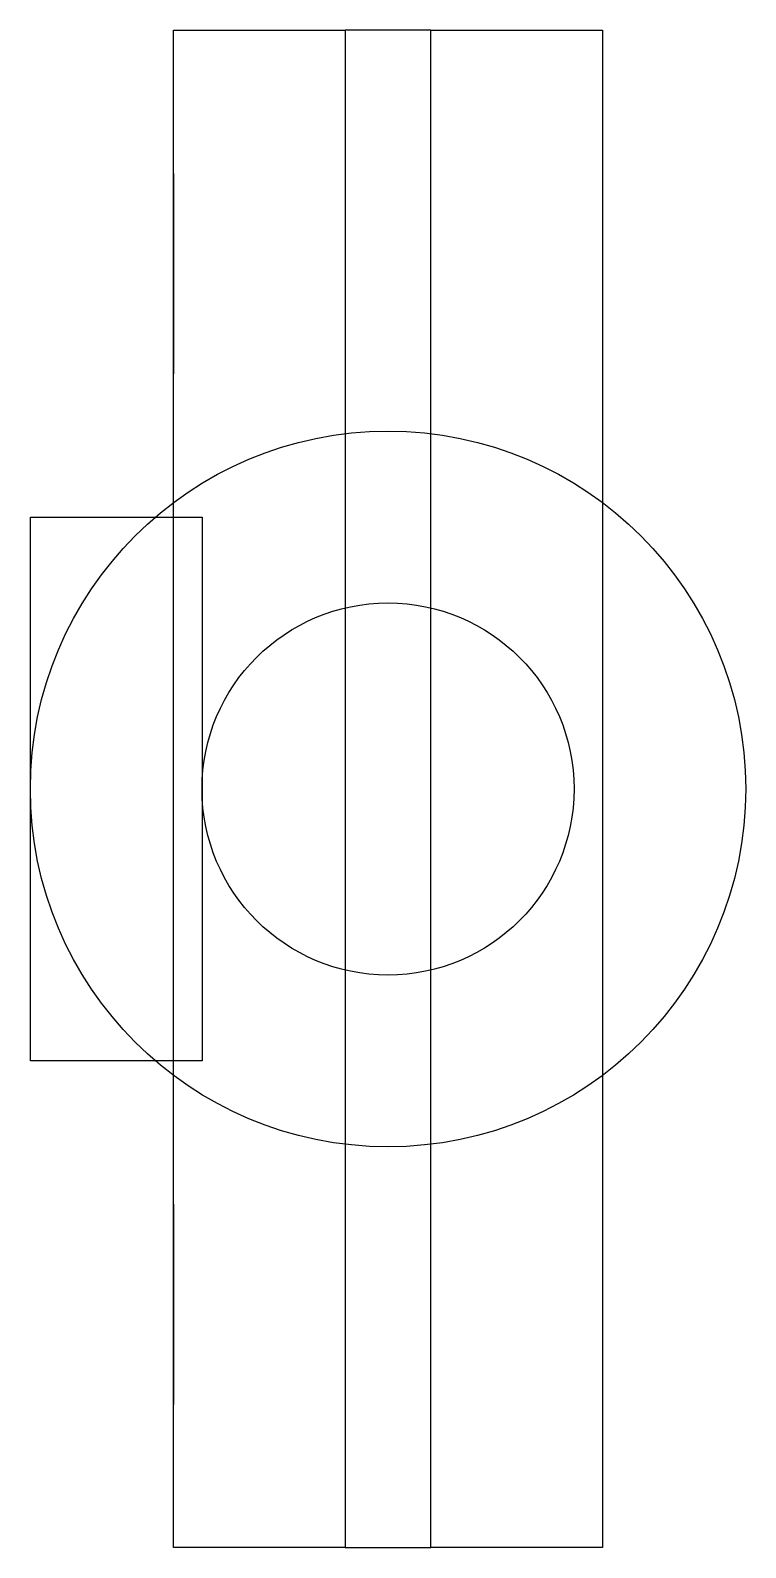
# Model space of a CAD drawing. Header units: millimetres. Extents: x 32 to 4210, y -13493 to 1053.
# Drawn here: x 4197.85 to 4210.35, y -13493.17 to -13466.67 of the extents above.
import ezdxf

# ---------------------------------------------------------------- set-up
doc = ezdxf.new("R2010")
doc.units = ezdxf.units.MM

msp = doc.modelspace()

# ---------------------------------------------------------------- linework, layer by layer
at = {"extrusion": (-1, 0, 6.12323e-17)}
for p, q in [((4200.354, -13475.169, 7699.501), (4200.354, -13466.669, 7692.501)), ((4200.354, -13493.169, 7699.501), (4200.354, -13484.669, 7692.501))]:
    msp.add_line(p, q, dxfattribs=at)
at = {"elevation": 7692.501}
for points in [[(4200.354, -13466.669), (4203.354, -13466.669), (4203.354, -13493.169), (4200.354, -13493.169)], [(4204.854, -13466.669), (4203.354, -13466.669), (4203.354, -13493.169), (4204.854, -13493.169)], [(4204.854, -13466.669), (4207.854, -13466.669), (4207.854, -13493.169), (4204.854, -13493.169)], [(4197.854, -13475.169), (4200.854, -13475.169), (4200.854, -13484.669), (4197.854, -13484.669)]]:
    msp.add_lwpolyline(points, close=True, dxfattribs=at)
at = {"extrusion": (-1, 0, 6.12323e-17)}
for centre in [(13470.919, 7696.001, -4200.354), (13488.919, 7696.001, -4200.354)]:
    msp.add_circle(centre, 1.75, dxfattribs=at)
for radius in [6.25, 3.25]:
    msp.add_circle((4204.104, -13479.919, 7692.501), radius)

doc.saveas('drawing.dxf')
